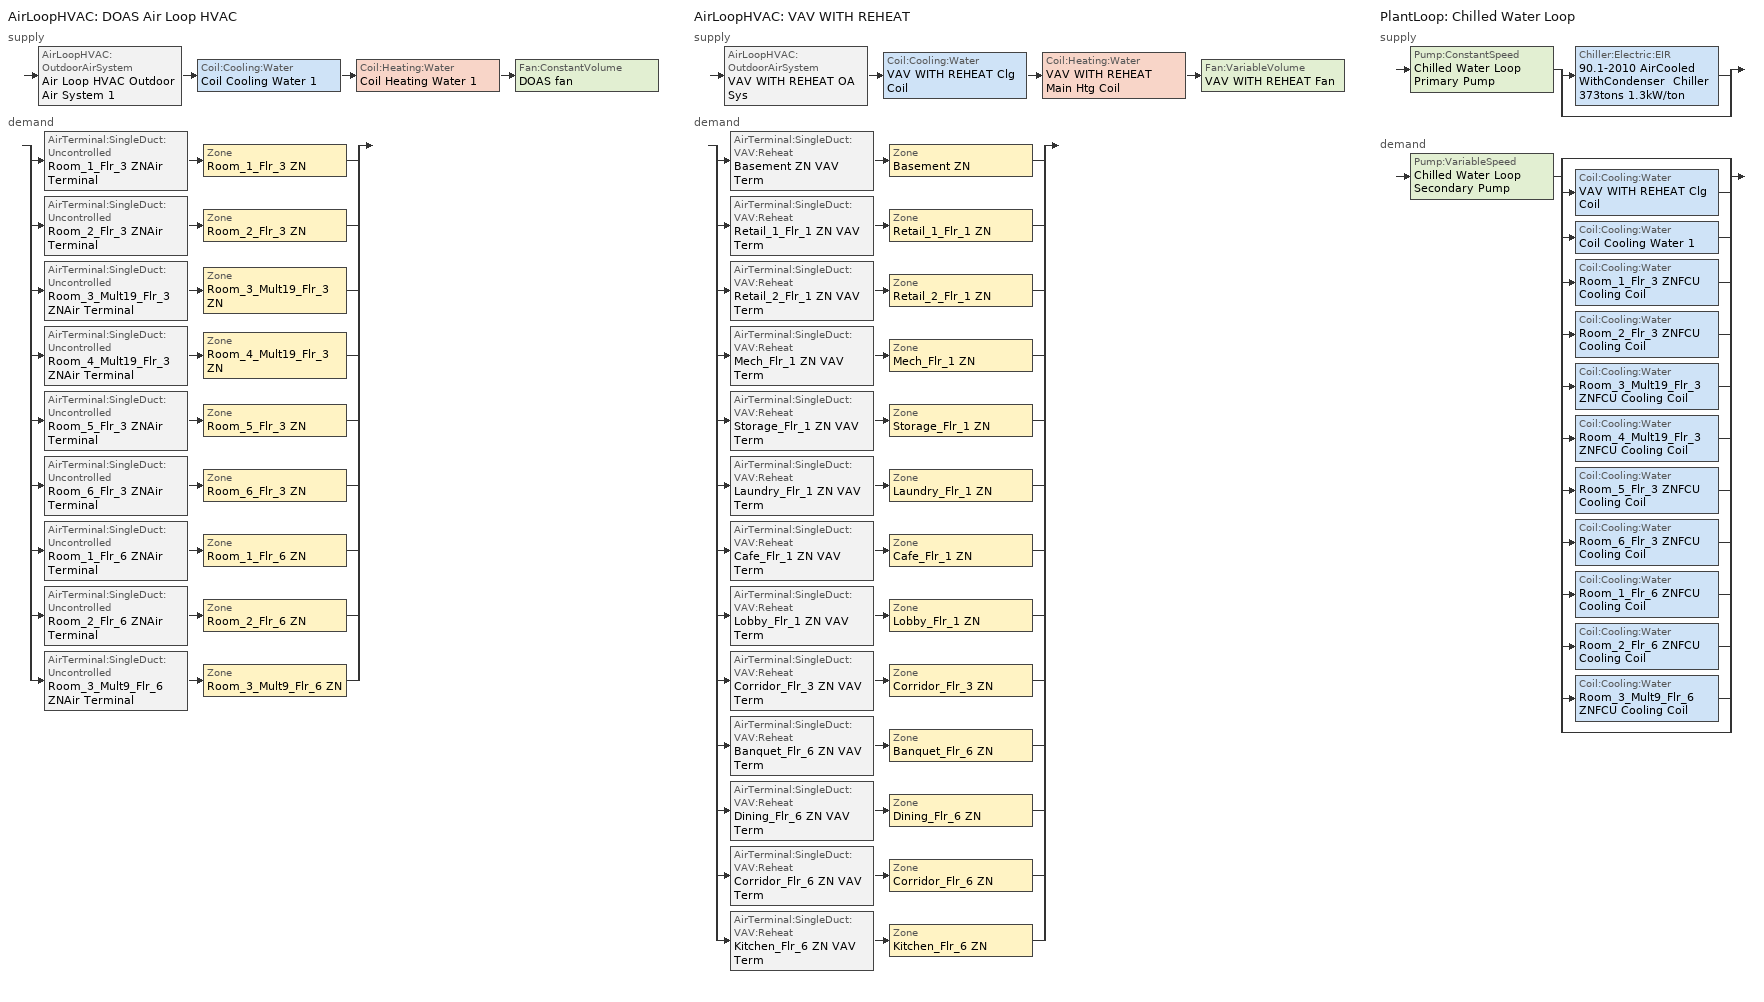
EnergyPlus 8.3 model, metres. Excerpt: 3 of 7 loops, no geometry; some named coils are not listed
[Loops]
AirLoopHVAC 'DOAS Air Loop HVAC'
 supply: AirLoopHVAC:OutdoorAirSystem 'Air Loop HVAC Outdoor Air System 1' > Coil:Cooling:Water 'Coil Cooling Water 1' > Coil:Heating:Water 'Coil Heating Water 1' > Fan:ConstantVolume 'DOAS fan'
 demand: split
  | AirTerminal:SingleDuct:Uncontrolled 'Room_1_Flr_3 ZNAir Terminal' > Zone 'Room_1_Flr_3 ZN'
  | AirTerminal:SingleDuct:Uncontrolled 'Room_2_Flr_3 ZNAir Terminal' > Zone 'Room_2_Flr_3 ZN'
  | AirTerminal:SingleDuct:Uncontrolled 'Room_3_Mult19_Flr_3 ZNAir Terminal' > Zone 'Room_3_Mult19_Flr_3 ZN'
  | AirTerminal:SingleDuct:Uncontrolled 'Room_4_Mult19_Flr_3 ZNAir Terminal' > Zone 'Room_4_Mult19_Flr_3 ZN'
  | AirTerminal:SingleDuct:Uncontrolled 'Room_5_Flr_3 ZNAir Terminal' > Zone 'Room_5_Flr_3 ZN'
  | AirTerminal:SingleDuct:Uncontrolled 'Room_6_Flr_3 ZNAir Terminal' > Zone 'Room_6_Flr_3 ZN'
  | AirTerminal:SingleDuct:Uncontrolled 'Room_1_Flr_6 ZNAir Terminal' > Zone 'Room_1_Flr_6 ZN'
  | AirTerminal:SingleDuct:Uncontrolled 'Room_2_Flr_6 ZNAir Terminal' > Zone 'Room_2_Flr_6 ZN'
  | AirTerminal:SingleDuct:Uncontrolled 'Room_3_Mult9_Flr_6 ZNAir Terminal' > Zone 'Room_3_Mult9_Flr_6 ZN'
AirLoopHVAC 'VAV WITH REHEAT'
 supply: AirLoopHVAC:OutdoorAirSystem 'VAV WITH REHEAT OA Sys' > Coil:Cooling:Water 'VAV WITH REHEAT Clg Coil' > Coil:Heating:Water 'VAV WITH REHEAT Main Htg Coil' > Fan:VariableVolume 'VAV WITH REHEAT Fan'
 demand: split
  | AirTerminal:SingleDuct:VAV:Reheat 'Basement ZN VAV Term' > Zone 'Basement ZN'
  | AirTerminal:SingleDuct:VAV:Reheat 'Retail_1_Flr_1 ZN VAV Term' > Zone 'Retail_1_Flr_1 ZN'
  | AirTerminal:SingleDuct:VAV:Reheat 'Retail_2_Flr_1 ZN VAV Term' > Zone 'Retail_2_Flr_1 ZN'
  | AirTerminal:SingleDuct:VAV:Reheat 'Mech_Flr_1 ZN VAV Term' > Zone 'Mech_Flr_1 ZN'
  | AirTerminal:SingleDuct:VAV:Reheat 'Storage_Flr_1 ZN VAV Term' > Zone 'Storage_Flr_1 ZN'
  | AirTerminal:SingleDuct:VAV:Reheat 'Laundry_Flr_1 ZN VAV Term' > Zone 'Laundry_Flr_1 ZN'
  | AirTerminal:SingleDuct:VAV:Reheat 'Cafe_Flr_1 ZN VAV Term' > Zone 'Cafe_Flr_1 ZN'
  | AirTerminal:SingleDuct:VAV:Reheat 'Lobby_Flr_1 ZN VAV Term' > Zone 'Lobby_Flr_1 ZN'
  | AirTerminal:SingleDuct:VAV:Reheat 'Corridor_Flr_3 ZN VAV Term' > Zone 'Corridor_Flr_3 ZN'
  | AirTerminal:SingleDuct:VAV:Reheat 'Banquet_Flr_6 ZN VAV Term' > Zone 'Banquet_Flr_6 ZN'
  | AirTerminal:SingleDuct:VAV:Reheat 'Dining_Flr_6 ZN VAV Term' > Zone 'Dining_Flr_6 ZN'
  | AirTerminal:SingleDuct:VAV:Reheat 'Corridor_Flr_6 ZN VAV Term' > Zone 'Corridor_Flr_6 ZN'
  | AirTerminal:SingleDuct:VAV:Reheat 'Kitchen_Flr_6 ZN VAV Term' > Zone 'Kitchen_Flr_6 ZN'
PlantLoop 'Chilled Water Loop'
 supply: Pump:ConstantSpeed 'Chilled Water Loop Primary Pump' > split
  | Chiller:Electric:EIR '90.1-2010 AirCooled WithCondenser  Chiller 373tons 1.3kW/ton'
  | bypass
 demand: Pump:VariableSpeed 'Chilled Water Loop Secondary Pump' > split
  | bypass
  | Coil:Cooling:Water 'VAV WITH REHEAT Clg Coil'
  | Coil:Cooling:Water 'Coil Cooling Water 1'
  | Coil:Cooling:Water 'Room_1_Flr_3 ZNFCU Cooling Coil'
  | Coil:Cooling:Water 'Room_2_Flr_3 ZNFCU Cooling Coil'
  | Coil:Cooling:Water 'Room_3_Mult19_Flr_3 ZNFCU Cooling Coil'
  | Coil:Cooling:Water 'Room_4_Mult19_Flr_3 ZNFCU Cooling Coil'
  | Coil:Cooling:Water 'Room_5_Flr_3 ZNFCU Cooling Coil'
  | Coil:Cooling:Water 'Room_6_Flr_3 ZNFCU Cooling Coil'
  | Coil:Cooling:Water 'Room_1_Flr_6 ZNFCU Cooling Coil'
  | Coil:Cooling:Water 'Room_2_Flr_6 ZNFCU Cooling Coil'
  | Coil:Cooling:Water 'Room_3_Mult9_Flr_6 ZNFCU Cooling Coil'
  | bypass
[ZoneControl:Thermostat] Control Object Type 1=ThermostatSetpoint:DualSetpoint
Name | Zone or ZoneList | Control Type Schedule | Control Name 1
Banquet_Flr_6 ZN Thermostat | Banquet_Flr_6 ZN | Banquet_Flr_6 ZN Thermostat Schedule | 90.1-2010 - LrgHotel - Banquet Thermostat
Basement ZN Thermostat | Basement ZN | Basement ZN Thermostat Schedule | 90.1-2010 - LrgHotel - Basement Thermostat
Cafe_Flr_1 ZN Thermostat | Cafe_Flr_1 ZN | Cafe_Flr_1 ZN Thermostat Schedule | 90.1-2010 - LrgHotel - Cafe Thermostat
Corridor_Flr_3 ZN Thermostat | Corridor_Flr_3 ZN | Corridor_Flr_3 ZN Thermostat Schedule | 90.1-2010 - LrgHotel - Corridor2 Thermostat
Corridor_Flr_6 ZN Thermostat | Corridor_Flr_6 ZN | Corridor_Flr_6 ZN Thermostat Schedule | 90.1-2010 - LrgHotel - Corridor Thermostat
Dining_Flr_6 ZN Thermostat | Dining_Flr_6 ZN | Dining_Flr_6 ZN Thermostat Schedule | 90.1-2010 - LrgHotel - Banquet Thermostat
Kitchen_Flr_6 ZN Thermostat | Kitchen_Flr_6 ZN | Kitchen_Flr_6 ZN Thermostat Schedule | 90.1-2010 - LrgHotel - Kitchen Thermostat
Laundry_Flr_1 ZN Thermostat | Laundry_Flr_1 ZN | Laundry_Flr_1 ZN Thermostat Schedule | 90.1-2010 - LrgHotel - Laundry Thermostat
Lobby_Flr_1 ZN Thermostat | Lobby_Flr_1 ZN | Lobby_Flr_1 ZN Thermostat Schedule | 90.1-2010 - LrgHotel - Lobby Thermostat
Mech_Flr_1 ZN Thermostat | Mech_Flr_1 ZN | Mech_Flr_1 ZN Thermostat Schedule | 90.1-2010 - LrgHotel - Mechanical Thermostat
Retail_1_Flr_1 ZN Thermostat | Retail_1_Flr_1 ZN | Retail_1_Flr_1 ZN Thermostat Schedule | 90.1-2010 - LrgHotel - Retail Thermostat
Retail_2_Flr_1 ZN Thermostat | Retail_2_Flr_1 ZN | Retail_2_Flr_1 ZN Thermostat Schedule | 90.1-2010 - LrgHotel - Retail2 Thermostat
Room_1_Flr_3 ZN Thermostat | Room_1_Flr_3 ZN | Room_1_Flr_3 ZN Thermostat Schedule | 90.1-2010 - LrgHotel - GuestRoom Thermostat
Room_1_Flr_6 ZN Thermostat | Room_1_Flr_6 ZN | Room_1_Flr_6 ZN Thermostat Schedule | 90.1-2010 - LrgHotel - GuestRoom3 Thermostat
Room_2_Flr_3 ZN Thermostat | Room_2_Flr_3 ZN | Room_2_Flr_3 ZN Thermostat Schedule | 90.1-2010 - LrgHotel - GuestRoom Thermostat
Room_2_Flr_6 ZN Thermostat | Room_2_Flr_6 ZN | Room_2_Flr_6 ZN Thermostat Schedule | 90.1-2010 - LrgHotel - GuestRoom3 Thermostat
Room_3_Mult19_Flr_3 ZN Thermostat | Room_3_Mult19_Flr_3 ZN | Room_3_Mult19_Flr_3 ZN Thermostat Schedule | 90.1-2010 - LrgHotel - GuestRoom2 Thermostat
Room_3_Mult9_Flr_6 ZN Thermostat | Room_3_Mult9_Flr_6 ZN | Room_3_Mult9_Flr_6 ZN Thermostat Schedule | 90.1-2010 - LrgHotel - GuestRoom4 Thermostat
Room_4_Mult19_Flr_3 ZN Thermostat | Room_4_Mult19_Flr_3 ZN | Room_4_Mult19_Flr_3 ZN Thermostat Schedule | 90.1-2010 - LrgHotel - GuestRoom2 Thermostat
Room_5_Flr_3 ZN Thermostat | Room_5_Flr_3 ZN | Room_5_Flr_3 ZN Thermostat Schedule | 90.1-2010 - LrgHotel - GuestRoom Thermostat
Room_6_Flr_3 ZN Thermostat | Room_6_Flr_3 ZN | Room_6_Flr_3 ZN Thermostat Schedule | 90.1-2010 - LrgHotel - GuestRoom Thermostat
Storage_Flr_1 ZN Thermostat | Storage_Flr_1 ZN | Storage_Flr_1 ZN Thermostat Schedule | 90.1-2010 - LrgHotel - Storage Thermostat
[ThermostatSetpoint:DualSetpoint]
Name | Heating Setpoint Temperature Schedule | Cooling Setpoint Temperature Schedule
90.1-2010 - LrgHotel - Banquet Thermostat; 90.1-2010 - LrgHotel - Basement Thermostat; 90.1-2010 - LrgHotel - Cafe Thermostat; 90.1-2010 - LrgHotel - Corridor2 Thermostat; 90.1-2010 - LrgHotel - Corridor Thermostat; 90.1-2010 - LrgHotel - Kitchen Thermostat; 90.1-2010 - LrgHotel - Laundry Thermostat; 90.1-2010 - LrgHotel - Lobby Thermostat; 90.1-2010 - LrgHotel - Mechanical Thermostat; 90.1-2010 - LrgHotel - Retail Thermostat; 90.1-2010 - LrgHotel - Retail2 Thermostat; 90.1-2010 - LrgHotel - Storage Thermostat | HotelLarge HTGSETP_SCH | HotelLarge CLGSETP_SCH
90.1-2010 - LrgHotel - GuestRoom Thermostat; 90.1-2010 - LrgHotel - GuestRoom3 Thermostat; 90.1-2010 - LrgHotel - GuestRoom2 Thermostat; 90.1-2010 - LrgHotel - GuestRoom4 Thermostat | HotelLarge Adva_OccGuestRoom_HtgSP_Sch | HotelLarge Adva_OccGuestRoom_ClgSP_Sch
[AirTerminal:SingleDuct:VAV:Reheat] Availability Schedule=Always On Discrete; Maximum Air Flow Rate {m3/s}=Autosize; Zone Minimum Air Flow Input Method=Constant; Fixed Minimum Air Flow Rate {m3/s}=0; Maximum Hot Water or Steam Flow Rate {m3/s}=Autosize; Minimum Hot Water or Steam Flow Rate {m3/s}=0; Convergence Tolerance=0.001; Damper Heating Action=Reverse; Maximum Flow per Zone Floor Area During Reheat {m3/s-m2}=Autocalculate; Maximum Flow Fraction During Reheat=0.5; Maximum Reheat Air Temperature {C}=40
Name | Constant Minimum Air Flow Fraction | Reheat Coil
Banquet_Flr_6 ZN VAV Term | 0.88 | Banquet_Flr_6 ZN Rht Coil
Basement ZN VAV Term | 0.690186 | Basement ZN Rht Coil
Cafe_Flr_1 ZN VAV Term | 0.9 | Cafe_Flr_1 ZN Rht Coil
Corridor_Flr_3 ZN VAV Term | 0.528719 | Corridor_Flr_3 ZN Rht Coil
Corridor_Flr_6 ZN VAV Term | 0.228358 | Corridor_Flr_6 ZN Rht Coil
Dining_Flr_6 ZN VAV Term | 0.86 | Dining_Flr_6 ZN Rht Coil
Kitchen_Flr_6 ZN VAV Term | 0.2 | Kitchen_Flr_6 ZN Rht Coil
Laundry_Flr_1 ZN VAV Term | 0.2 | Laundry_Flr_1 ZN Rht Coil
Lobby_Flr_1 ZN VAV Term | 0.64 | Lobby_Flr_1 ZN Rht Coil
Mech_Flr_1 ZN VAV Term | 0.571683 | Mech_Flr_1 ZN Rht Coil
Retail_1_Flr_1 ZN VAV Term | 0.298662 | Retail_1_Flr_1 ZN Rht Coil
Retail_2_Flr_1 ZN VAV Term | 0.518158 | Retail_2_Flr_1 ZN Rht Coil
Storage_Flr_1 ZN VAV Term | 0.722484 | Storage_Flr_1 ZN Rht Coil
[Coil:Heating:Water] Availability Schedule=Always On Discrete; U-Factor Times Area Value {W/K}=Autosize; Maximum Water Flow Rate {m3/s}=Autosize; Performance Input Method=UFactorTimesAreaAndDesignWaterFlowRate; Rated Capacity {W}=Autosize; Rated Ratio for Air and Water Convection=0.5
Name | Rated Inlet Water Temperature {C} | Rated Inlet Air Temperature {C} | Rated Outlet Water Temperature {C} | Rated Outlet Air Temperature {C}
Coil Heating Water 1 | 82.2 | 16.6 | 71.1 | 32.2
VAV WITH REHEAT Main Htg Coil | 82.2222 | 16.6667 | 71.1111 | 40
[Zone equipment]
Banquet_Flr_6 ZN: Banquet_Flr_6 ZN VAV Term
Basement ZN: Basement ZN VAV Term
Cafe_Flr_1 ZN: Cafe_Flr_1 ZN VAV Term
Corridor_Flr_3 ZN: Corridor_Flr_3 ZN VAV Term
Corridor_Flr_6 ZN: Corridor_Flr_6 ZN VAV Term
Dining_Flr_6 ZN: Dining_Flr_6 ZN VAV Term
Kitchen_Flr_6 ZN: Kitchen_Flr_6 ZN VAV Term
Laundry_Flr_1 ZN: Laundry_Flr_1 ZN VAV Term
Lobby_Flr_1 ZN: Lobby_Flr_1 ZN VAV Term
Mech_Flr_1 ZN: Mech_Flr_1 ZN VAV Term
Retail_1_Flr_1 ZN: Retail_1_Flr_1 ZN VAV Term
Retail_2_Flr_1 ZN: Retail_2_Flr_1 ZN VAV Term
Room_1_Flr_3 ZN: Room_1_Flr_3 ZNFCU, Room_1_Flr_3 ZNAir Terminal
Room_1_Flr_6 ZN: Room_1_Flr_6 ZNFCU, Room_1_Flr_6 ZNAir Terminal
Room_2_Flr_3 ZN: Room_2_Flr_3 ZNFCU, Room_2_Flr_3 ZNAir Terminal
Room_2_Flr_6 ZN: Room_2_Flr_6 ZNFCU, Room_2_Flr_6 ZNAir Terminal
Room_3_Mult19_Flr_3 ZN: Room_3_Mult19_Flr_3 ZNFCU, Room_3_Mult19_Flr_3 ZNAir Terminal
Room_3_Mult9_Flr_6 ZN: Room_3_Mult9_Flr_6 ZNFCU, Room_3_Mult9_Flr_6 ZNAir Terminal
Room_4_Mult19_Flr_3 ZN: Room_4_Mult19_Flr_3 ZNFCU, Room_4_Mult19_Flr_3 ZNAir Terminal
Room_5_Flr_3 ZN: Room_5_Flr_3 ZNFCU, Room_5_Flr_3 ZNAir Terminal
Room_6_Flr_3 ZN: Room_6_Flr_3 ZNFCU, Room_6_Flr_3 ZNAir Terminal
Storage_Flr_1 ZN: Storage_Flr_1 ZN VAV Term
[Sizing:Zone] Zone Cooling Design Supply Air Temperature Input Method=SupplyAirTemperature; Zone Cooling Design Supply Air Temperature {C}=12.8; Zone Heating Design Supply Air Temperature Input Method=SupplyAirTemperature; Zone Heating Design Supply Air Temperature {C}=40; Zone Cooling Design Supply Air Humidity Ratio {kgWater/kgDryAir}=0.0085; Zone Heating Design Supply Air Humidity Ratio {kgWater/kgDryAir}=0.008; Cooling Design Air Flow Method=DesignDayWithLimit; Cooling Design Air Flow Rate {m3/s}=0; Cooling Minimum Air Flow per Zone Floor Area {m3/s-m2}=0.000762; Cooling Minimum Air Flow {m3/s}=0; Cooling Minimum Air Flow Fraction=0; Heating Design Air Flow Method=DesignDay; Heating Design Air Flow Rate {m3/s}=0; Heating Maximum Air Flow per Zone Floor Area {m3/s-m2}=0.002032; Heating Maximum Air Flow {m3/s}=0.141576; Heating Maximum Air Flow Fraction=0.3
Name | Design Specification Outdoor Air Object | Design Specification Zone Air Distribution Object
Banquet_Flr_6 ZN | 90.1-2010 - LrgHotel - Banquet Ventilation | Banquet_Flr_6 ZN Design Spec Zone Air Dist
Basement ZN | 90.1-2010 - LrgHotel - Basement Ventilation | Basement ZN Design Spec Zone Air Dist
Cafe_Flr_1 ZN | 90.1-2010 - LrgHotel - Cafe Ventilation | Cafe_Flr_1 ZN Design Spec Zone Air Dist
Corridor_Flr_3 ZN | 90.1-2010 - LrgHotel - Corridor2 Ventilation | Corridor_Flr_3 ZN Design Spec Zone Air Dist
Corridor_Flr_6 ZN | 90.1-2010 - LrgHotel - Corridor Ventilation | Corridor_Flr_6 ZN Design Spec Zone Air Dist
Dining_Flr_6 ZN | 90.1-2010 - LrgHotel - Banquet Ventilation | Dining_Flr_6 ZN Design Spec Zone Air Dist
Kitchen_Flr_6 ZN | 90.1-2010 - LrgHotel - Kitchen Ventilation | Kitchen_Flr_6 ZN Design Spec Zone Air Dist
Laundry_Flr_1 ZN | 90.1-2010 - LrgHotel - Laundry Ventilation | Laundry_Flr_1 ZN Design Spec Zone Air Dist
Lobby_Flr_1 ZN | 90.1-2010 - LrgHotel - Lobby Ventilation | Lobby_Flr_1 ZN Design Spec Zone Air Dist
Mech_Flr_1 ZN | 90.1-2010 - LrgHotel - Mechanical Ventilation | Mech_Flr_1 ZN Design Spec Zone Air Dist
Retail_1_Flr_1 ZN | 90.1-2010 - LrgHotel - Retail Ventilation | Retail_1_Flr_1 ZN Design Spec Zone Air Dist
Retail_2_Flr_1 ZN | 90.1-2010 - LrgHotel - Retail2 Ventilation | Retail_2_Flr_1 ZN Design Spec Zone Air Dist
Room_1_Flr_3 ZN | 90.1-2010 - LrgHotel - GuestRoom Ventilation | Room_1_Flr_3 ZN Design Spec Zone Air Dist
Room_1_Flr_6 ZN | 90.1-2010 - LrgHotel - GuestRoom3 Ventilation | Room_1_Flr_6 ZN Design Spec Zone Air Dist
Room_2_Flr_3 ZN | 90.1-2010 - LrgHotel - GuestRoom Ventilation | Room_2_Flr_3 ZN Design Spec Zone Air Dist
Room_2_Flr_6 ZN | 90.1-2010 - LrgHotel - GuestRoom3 Ventilation | Room_2_Flr_6 ZN Design Spec Zone Air Dist
Room_3_Mult19_Flr_3 ZN | 90.1-2010 - LrgHotel - GuestRoom2 Ventilation | Room_3_Mult19_Flr_3 ZN Design Spec Zone Air Dist
Room_3_Mult9_Flr_6 ZN | 90.1-2010 - LrgHotel - GuestRoom4 Ventilation | Room_3_Mult9_Flr_6 ZN Design Spec Zone Air Dist
Room_4_Mult19_Flr_3 ZN | 90.1-2010 - LrgHotel - GuestRoom2 Ventilation | Room_4_Mult19_Flr_3 ZN Design Spec Zone Air Dist
Room_5_Flr_3 ZN | 90.1-2010 - LrgHotel - GuestRoom Ventilation | Room_5_Flr_3 ZN Design Spec Zone Air Dist
Room_6_Flr_3 ZN | 90.1-2010 - LrgHotel - GuestRoom Ventilation | Room_6_Flr_3 ZN Design Spec Zone Air Dist
Storage_Flr_1 ZN | 90.1-2010 - LrgHotel - Storage Ventilation | Storage_Flr_1 ZN Design Spec Zone Air Dist
[DesignSpecification:ZoneAirDistribution] Zone Air Distribution Effectiveness in Cooling Mode=1; Zone Air Distribution Effectiveness in Heating Mode=1
Banquet_Flr_6 ZN Design Spec Zone Air Dist; Basement ZN Design Spec Zone Air Dist; Cafe_Flr_1 ZN Design Spec Zone Air Dist; Corridor_Flr_3 ZN Design Spec Zone Air Dist; Corridor_Flr_6 ZN Design Spec Zone Air Dist; Dining_Flr_6 ZN Design Spec Zone Air Dist; Kitchen_Flr_6 ZN Design Spec Zone Air Dist; Laundry_Flr_1 ZN Design Spec Zone Air Dist; Lobby_Flr_1 ZN Design Spec Zone Air Dist; Mech_Flr_1 ZN Design Spec Zone Air Dist; Retail_1_Flr_1 ZN Design Spec Zone Air Dist; Retail_2_Flr_1 ZN Design Spec Zone Air Dist; Room_1_Flr_3 ZN Design Spec Zone Air Dist; Room_1_Flr_6 ZN Design Spec Zone Air Dist; Room_2_Flr_3 ZN Design Spec Zone Air Dist; Room_2_Flr_6 ZN Design Spec Zone Air Dist; Room_3_Mult19_Flr_3 ZN Design Spec Zone Air Dist; Room_3_Mult9_Flr_6 ZN Design Spec Zone Air Dist; Room_4_Mult19_Flr_3 ZN Design Spec Zone Air Dist; Room_5_Flr_3 ZN Design Spec Zone Air Dist; Room_6_Flr_3 ZN Design Spec Zone Air Dist; Storage_Flr_1 ZN Design Spec Zone Air Dist
[Controller:MechanicalVentilation] Demand Controlled Ventilation=No
Name | Availability Schedule | System Outdoor Air Method | Zone Name 1 | Design Specification Outdoor Air Object Name 1 | Design Specification Zone Air Distribution Object Name 1 | Zone Name 2 | Design Specification Outdoor Air Object Name 2 | Design Specification Zone Air Distribution Object Name 2 | Zone Name 3 | Design Specification Outdoor Air Object Name 3 | Design Specification Zone Air Distribution Object Name 3 | Zone Name 4 | Design Specification Outdoor Air Object Name 4 | Design Specification Zone Air Distribution Object Name 4 | Zone Name 5 | Design Specification Outdoor Air Object Name 5 | Design Specification Zone Air Distribution Object Name 5 | Zone Name 6 | Design Specification Outdoor Air Object Name 6 | Design Specification Zone Air Distribution Object Name 6 | Zone Name 7 | Design Specification Outdoor Air Object Name 7 | Design Specification Zone Air Distribution Object Name 7 | Zone Name 8 | Design Specification Outdoor Air Object Name 8 | Design Specification Zone Air Distribution Object Name 8 | Zone Name 9 | Design Specification Outdoor Air Object Name 9 | Design Specification Zone Air Distribution Object Name 9 | Zone Name 10 | Design Specification Outdoor Air Object Name 10 | Design Specification Zone Air Distribution Object Name 10 | Zone Name 11 | Design Specification Outdoor Air Object Name 11 | Design Specification Zone Air Distribution Object Name 11 | Zone Name 12 | Design Specification Outdoor Air Object Name 12 | Design Specification Zone Air Distribution Object Name 12 | Zone Name 13 | Design Specification Outdoor Air Object Name 13 | Design Specification Zone Air Distribution Object Name 13
VAV WITH REHEAT Vent Controller | HotelLarge MinOA_MotorizedDamper_Sched | VentilationRateProcedure | Banquet_Flr_6 ZN | 90.1-2010 - LrgHotel - Banquet Ventilation | Banquet_Flr_6 ZN Design Spec Zone Air Dist | Basement ZN | 90.1-2010 - LrgHotel - Basement Ventilation | Basement ZN Design Spec Zone Air Dist | Cafe_Flr_1 ZN | 90.1-2010 - LrgHotel - Cafe Ventilation | Cafe_Flr_1 ZN Design Spec Zone Air Dist | Corridor_Flr_3 ZN | 90.1-2010 - LrgHotel - Corridor2 Ventilation | Corridor_Flr_3 ZN Design Spec Zone Air Dist | Corridor_Flr_6 ZN | 90.1-2010 - LrgHotel - Corridor Ventilation | Corridor_Flr_6 ZN Design Spec Zone Air Dist | Dining_Flr_6 ZN | 90.1-2010 - LrgHotel - Banquet Ventilation | Dining_Flr_6 ZN Design Spec Zone Air Dist | Kitchen_Flr_6 ZN | 90.1-2010 - LrgHotel - Kitchen Ventilation | Kitchen_Flr_6 ZN Design Spec Zone Air Dist | Laundry_Flr_1 ZN | 90.1-2010 - LrgHotel - Laundry Ventilation | Laundry_Flr_1 ZN Design Spec Zone Air Dist | Lobby_Flr_1 ZN | 90.1-2010 - LrgHotel - Lobby Ventilation | Lobby_Flr_1 ZN Design Spec Zone Air Dist | Mech_Flr_1 ZN | 90.1-2010 - LrgHotel - Mechanical Ventilation | Mech_Flr_1 ZN Design Spec Zone Air Dist | Retail_1_Flr_1 ZN | 90.1-2010 - LrgHotel - Retail Ventilation | Retail_1_Flr_1 ZN Design Spec Zone Air Dist | Retail_2_Flr_1 ZN | 90.1-2010 - LrgHotel - Retail2 Ventilation | Retail_2_Flr_1 ZN Design Spec Zone Air Dist | Storage_Flr_1 ZN | 90.1-2010 - LrgHotel - Storage Ventilation | Storage_Flr_1 ZN Design Spec Zone Air Dist
Controller Mechanical Ventilation 1 | HotelLarge MinOA_Sched | ZoneSum | Room_1_Flr_3 ZN | 90.1-2010 - LrgHotel - GuestRoom Ventilation | Room_1_Flr_3 ZN Design Spec Zone Air Dist | Room_1_Flr_6 ZN | 90.1-2010 - LrgHotel - GuestRoom3 Ventilation | Room_1_Flr_6 ZN Design Spec Zone Air Dist | Room_2_Flr_3 ZN | 90.1-2010 - LrgHotel - GuestRoom Ventilation | Room_2_Flr_3 ZN Design Spec Zone Air Dist | Room_2_Flr_6 ZN | 90.1-2010 - LrgHotel - GuestRoom3 Ventilation | Room_2_Flr_6 ZN Design Spec Zone Air Dist | Room_3_Mult19_Flr_3 ZN | 90.1-2010 - LrgHotel - GuestRoom2 Ventilation | Room_3_Mult19_Flr_3 ZN Design Spec Zone Air Dist | Room_3_Mult9_Flr_6 ZN | 90.1-2010 - LrgHotel - GuestRoom4 Ventilation | Room_3_Mult9_Flr_6 ZN Design Spec Zone Air Dist | Room_4_Mult19_Flr_3 ZN | 90.1-2010 - LrgHotel - GuestRoom2 Ventilation | Room_4_Mult19_Flr_3 ZN Design Spec Zone Air Dist | Room_5_Flr_3 ZN | 90.1-2010 - LrgHotel - GuestRoom Ventilation | Room_5_Flr_3 ZN Design Spec Zone Air Dist | Room_6_Flr_3 ZN | 90.1-2010 - LrgHotel - GuestRoom Ventilation | Room_6_Flr_3 ZN Design Spec Zone Air Dist
[DesignSpecification:OutdoorAir] Outdoor Air Method=Sum; Outdoor Air Flow per Zone {m3/s}=0; Outdoor Air Flow Air Changes per Hour {1/hr}=0
Name | Outdoor Air Flow per Person {m3/s-person} | Outdoor Air Flow per Zone Floor Area {m3/s-m2}
90.1-2010 - LrgHotel - Banquet Ventilation; 90.1-2010 - LrgHotel - Basement Ventilation; 90.1-2010 - LrgHotel - GuestRoom Ventilation; 90.1-2010 - LrgHotel - GuestRoom3 Ventilation; 90.1-2010 - LrgHotel - GuestRoom2 Ventilation; 90.1-2010 - LrgHotel - GuestRoom4 Ventilation | 0.00235974 | 0.0003048
90.1-2010 - LrgHotel - Cafe Ventilation; 90.1-2010 - LrgHotel - Kitchen Ventilation | 0.00353961 | 0.0009144
90.1-2010 - LrgHotel - Corridor2 Ventilation; 90.1-2010 - LrgHotel - Corridor Ventilation | 0 | 0.0003048
90.1-2010 - LrgHotel - Laundry Ventilation; 90.1-2010 - LrgHotel - Lobby Ventilation | 0.00353961 | 0.0003048
90.1-2010 - LrgHotel - Mechanical Ventilation; 90.1-2010 - LrgHotel - Storage Ventilation | 0 | 0.0006096
90.1-2010 - LrgHotel - Retail Ventilation; 90.1-2010 - LrgHotel - Retail2 Ventilation | 0.00353961 | 0.0006096
[Fan:OnOff] Availability Schedule=Always On Discrete; Fan Total Efficiency=0.16; Pressure Rise {Pa}=270.9; Maximum Flow Rate {m3/s}=Autosize; Motor Efficiency=0.29; Motor In Airstream Fraction=1
Name | Fan Power Ratio Function of Speed Ratio Curve | Fan Efficiency Ratio Function of Speed Ratio Curve
Room_1_Flr_3 ZN Fan Coil fan | Fan On Off Power Curve | Fan On Off Efficiency Curve
Room_1_Flr_6 ZN Fan Coil fan | Fan On Off Power Curve 6 | Fan On Off Efficiency Curve 6
Room_2_Flr_3 ZN Fan Coil fan | Fan On Off Power Curve 1 | Fan On Off Efficiency Curve 1
Room_2_Flr_6 ZN Fan Coil fan | Fan On Off Power Curve 7 | Fan On Off Efficiency Curve 7
Room_3_Mult19_Flr_3 ZN Fan Coil fan | Fan On Off Power Curve 2 | Fan On Off Efficiency Curve 2
Room_3_Mult9_Flr_6 ZN Fan Coil fan | Fan On Off Power Curve 8 | Fan On Off Efficiency Curve 8
Room_4_Mult19_Flr_3 ZN Fan Coil fan | Fan On Off Power Curve 3 | Fan On Off Efficiency Curve 3
Room_5_Flr_3 ZN Fan Coil fan | Fan On Off Power Curve 4 | Fan On Off Efficiency Curve 4
Room_6_Flr_3 ZN Fan Coil fan | Fan On Off Power Curve 5 | Fan On Off Efficiency Curve 5
[Coil:Cooling:Water] Availability Schedule=Always On Discrete; Design Water Flow Rate {m3/s}=Autosize; Design Air Flow Rate {m3/s}=Autosize; Design Inlet Water Temperature {C}=Autosize; Design Inlet Air Temperature {C}=Autosize; Design Outlet Air Temperature {C}=Autosize; Design Inlet Air Humidity Ratio {kgWater/kgDryAir}=Autosize; Design Outlet Air Humidity Ratio {kgWater/kgDryAir}=Autosize; Type of Analysis=SimpleAnalysis
Name | Heat Exchanger Configuration
Room_1_Flr_3 ZNFCU Cooling Coil; Room_1_Flr_6 ZNFCU Cooling Coil; Room_2_Flr_3 ZNFCU Cooling Coil; Room_2_Flr_6 ZNFCU Cooling Coil; Room_3_Mult19_Flr_3 ZNFCU Cooling Coil; Room_3_Mult9_Flr_6 ZNFCU Cooling Coil; Room_4_Mult19_Flr_3 ZNFCU Cooling Coil; Room_5_Flr_3 ZNFCU Cooling Coil; Room_6_Flr_3 ZNFCU Cooling Coil; Coil Cooling Water 1 | CounterFlow
VAV WITH REHEAT Clg Coil | CrossFlow
[ZoneHVAC:FourPipeFanCoil] Availability Schedule=Always On Discrete; Capacity Control Method=CyclingFan; Maximum Supply Air Flow Rate {m3/s}=Autosize; Maximum Outdoor Air Flow Rate {m3/s}=0; Maximum Cold Water Flow Rate {m3/s}=Autosize; Maximum Hot Water Flow Rate {m3/s}=Autosize
Name | Supply Air Fan | Cooling Coil | Heating Coil
Room_1_Flr_3 ZNFCU | Room_1_Flr_3 ZN Fan Coil fan | Room_1_Flr_3 ZNFCU Cooling Coil | Room_1_Flr_3 ZNFCU Heating Coil
Room_1_Flr_6 ZNFCU | Room_1_Flr_6 ZN Fan Coil fan | Room_1_Flr_6 ZNFCU Cooling Coil | Room_1_Flr_6 ZNFCU Heating Coil
Room_2_Flr_3 ZNFCU | Room_2_Flr_3 ZN Fan Coil fan | Room_2_Flr_3 ZNFCU Cooling Coil | Room_2_Flr_3 ZNFCU Heating Coil
Room_2_Flr_6 ZNFCU | Room_2_Flr_6 ZN Fan Coil fan | Room_2_Flr_6 ZNFCU Cooling Coil | Room_2_Flr_6 ZNFCU Heating Coil
Room_3_Mult19_Flr_3 ZNFCU | Room_3_Mult19_Flr_3 ZN Fan Coil fan | Room_3_Mult19_Flr_3 ZNFCU Cooling Coil | Room_3_Mult19_Flr_3 ZNFCU Heating Coil
Room_3_Mult9_Flr_6 ZNFCU | Room_3_Mult9_Flr_6 ZN Fan Coil fan | Room_3_Mult9_Flr_6 ZNFCU Cooling Coil | Room_3_Mult9_Flr_6 ZNFCU Heating Coil
Room_4_Mult19_Flr_3 ZNFCU | Room_4_Mult19_Flr_3 ZN Fan Coil fan | Room_4_Mult19_Flr_3 ZNFCU Cooling Coil | Room_4_Mult19_Flr_3 ZNFCU Heating Coil
Room_5_Flr_3 ZNFCU | Room_5_Flr_3 ZN Fan Coil fan | Room_5_Flr_3 ZNFCU Cooling Coil | Room_5_Flr_3 ZNFCU Heating Coil
Room_6_Flr_3 ZNFCU | Room_6_Flr_3 ZN Fan Coil fan | Room_6_Flr_3 ZNFCU Cooling Coil | Room_6_Flr_3 ZNFCU Heating Coil
[AirTerminal:SingleDuct:Uncontrolled] Availability Schedule=Always On Discrete; Maximum Air Flow Rate {m3/s}=AutoSize
Room_1_Flr_3 ZNAir Terminal; Room_1_Flr_6 ZNAir Terminal; Room_2_Flr_3 ZNAir Terminal; Room_2_Flr_6 ZNAir Terminal; Room_3_Mult19_Flr_3 ZNAir Terminal; Room_3_Mult9_Flr_6 ZNAir Terminal; Room_4_Mult19_Flr_3 ZNAir Terminal; Room_5_Flr_3 ZNAir Terminal; Room_6_Flr_3 ZNAir Terminal
[AirLoopHVAC] Design Supply Air Flow Rate {m3/s}=AutoSize
DOAS Air Loop HVAC; VAV WITH REHEAT
[Sizing:System] Type of Load to Size On=Sensible; Central Heating Maximum System Air Flow Ratio=0.3; Preheat Design Temperature {C}=7; Preheat Design Humidity Ratio {kgWater/kgDryAir}=0.008; Precool Design Temperature {C}=12.8; Precool Design Humidity Ratio {kgWater/kgDryAir}=0.008; Central Cooling Design Supply Air Temperature {C}=12.8; Type of Zone Sum to Use=Coincident; Central Cooling Design Supply Air Humidity Ratio {kgWater/kgDryAir}=0.0085; Central Heating Design Supply Air Humidity Ratio {kgWater/kgDryAir}=0.008; Cooling Supply Air Flow Rate Method=DesignDay; Cooling Supply Air Flow Rate {m3/s}=0; Cooling Supply Air Flow Rate Per Floor Area {m3/s-m2}=0.00996765; Cooling Fraction of Autosized Cooling Supply Air Flow Rate=1; Cooling Supply Air Flow Rate Per Unit Cooling Capacity {m3/s-W}=3.94755e-05; Heating Supply Air Flow Rate Method=DesignDay; Heating Supply Air Flow Rate {m3/s}=0; Heating Supply Air Flow Rate Per Floor Area {m3/s-m2}=0.00996765; Heating Fraction of Autosized Heating Supply Air Flow Rate=1; Heating Fraction of Autosized Cooling Supply Air Flow Rate=1; Heating Supply Air Flow Rate Per Unit Heating Capacity {m3/s-W}=3.15882e-05; System Outdoor Air Method=ZoneSum; Zone Maximum Outdoor Air Fraction=1; Cooling Design Capacity Method=CoolingDesignCapacity; Cooling Design Capacity {W}=Autosize; Cooling Design Capacity Per Floor Area {W/m2}=234.7; Fraction of Autosized Cooling Design Capacity=1; Heating Design Capacity Method=HeatingDesignCapacity; Heating Design Capacity {W}=Autosize; Heating Design Capacity Per Floor Area {W/m2}=157; Fraction of Autosized Heating Design Capacity=1; Central Cooling Capacity Control Method=OnOff
Name | Design Outdoor Air Flow Rate {m3/s} | Central Heating Design Supply Air Temperature {C} | 100% Outdoor Air in Cooling | 100% Outdoor Air in Heating
DOAS Air Loop HVAC | Autosize | 16.7 | Yes | Yes
VAV WITH REHEAT | 9.34373 | 16.6667 | No | No
[Controller:WaterCoil] Control Variable=Temperature; Actuator Variable=Flow; Maximum Actuated Flow {m3/s}=Autosize; Minimum Actuated Flow {m3/s}=0
Name | Action | Controller Convergence Tolerance {deltaC}
Controller Water Coil 15; VAV WITH REHEAT Clg Coil Controller | Reverse | Autosize
Controller Water Coil 14; VAV WITH REHEAT Main Htg Coil Controller | Normal | 0.0001
[Controller:OutdoorAir] Minimum Outdoor Air Flow Rate {m3/s}=Autosize; Maximum Outdoor Air Flow Rate {m3/s}=Autosize; Economizer Control Type=DifferentialDryBulb; Economizer Control Action Type=ModulateFlow; Lockout Type=NoLockout; Minimum Limit Type=FixedMinimum; High Humidity Control=No; Control High Indoor Humidity Based on Outdoor Humidity Ratio=Yes
Name | Minimum Outdoor Air Schedule | Minimum Fraction of Outdoor Air Schedule | Mechanical Ventilation Controller | Heat Recovery Bypass Control Type | Economizer Maximum Limit Dry-Bulb Temperature {C} | Economizer Maximum Limit Enthalpy {J/kg}
DOAS OA Controller | HotelLarge MinOA_Sched | HotelLarge FLR_3_DOAS_OAminOAFracSchedule | Controller Mechanical Ventilation 1 | BypassWhenWithinEconomizerLimits
VAV WITH REHEAT OA Controller | HotelLarge MinOA_MotorizedDamper_Sched |  | VAV WITH REHEAT Vent Controller | BypassWhenOAFlowGreaterThanMinimum | 28 | 64000
[SetpointManager:MixedAir] Control Variable=Temperature
Node 143 OS Default SPM; Node 140 OS Default SPM; Node 137 OS Default SPM; Node 65 OS Default SPM; Node 60 OS Default SPM; Node 57 OS Default SPM
[Fan:ConstantVolume]
DOAS fan: Availability Schedule=HotelLarge HVACOperationSchd; Fan Total Efficiency=0.56225; Pressure Rise {Pa}=622.722; Maximum Flow Rate {m3/s}=2.0512; Motor Efficiency=0.865; Motor In Airstream Fraction=1
[SetpointManager:OutdoorAirReset] Control Variable=Temperature; Setpoint at Outdoor High Temperature {C}=12.8
Name | Setpoint at Outdoor Low Temperature {C} | Outdoor Low Temperature {C} | Outdoor High Temperature {C}
Setpoint Manager Outdoor Air Reset 1 | 15.5 | 15.5 | 21
VAV WITH REHEAT SAT Reset | 15.5778 | 10 | 21.1111
[Fan:VariableVolume]
VAV WITH REHEAT Fan: Availability Schedule=HotelLarge HVACOperationSchd; Fan Total Efficiency=0.6201; Pressure Rise {Pa}=1389.92; Maximum Flow Rate {m3/s}=AutoSize; Fan Power Minimum Flow Rate Input Method=fraction; Fan Power Minimum Flow Fraction=0.25; Fan Power Minimum Air Flow Rate {m3/s}=0; Motor Efficiency=0.954; Motor In Airstream Fraction=1; Fan Power Coefficient 1=0.0407599; Fan Power Coefficient 2=0.088045; Fan Power Coefficient 3=-0.0729261; Fan Power Coefficient 4=0.94374; Fan Power Coefficient 5=0
[PlantLoop]
Chilled Water Loop: Fluid Type=Water; Plant Equipment Operation Scheme=Chilled Water Loop Operation Schemes; Maximum Loop Temperature {C}=98; Minimum Loop Temperature {C}=1; Maximum Loop Flow Rate {m3/s}=Autosize; Minimum Loop Flow Rate {m3/s}=0; Plant Loop Volume {m3}=Autocalculate; Load Distribution Scheme=Optimal; Common Pipe Simulation=CommonPipe
[Sizing:Plant]
Chilled Water Loop: Loop Type=Cooling; Design Loop Exit Temperature {C}=7.22222; Loop Design Temperature Difference {deltaC}=6.66667; Sizing Option=NonCoincident; Zone Timesteps in Averaging Window=1; Coincident Sizing Factor Mode=None
[Pump:ConstantSpeed]
Chilled Water Loop Primary Pump: Rated Flow Rate {m3/s}=Autosize; Rated Pump Head {Pa}=44836; Rated Power Consumption {W}=Autosize; Motor Efficiency=0.9; Fraction of Motor Inefficiencies to Fluid Stream=0; Pump Control Type=Intermittent
[Chiller:Electric:EIR]
90.1-2010 AirCooled WithCondenser  Chiller 373tons 1.3kW/ton: Reference Capacity {W}=Autosize; Reference COP {W/W}=2.80239; Reference Leaving Chilled Water Temperature {C}=7.22222; Reference Entering Condenser Fluid Temperature {C}=35; Reference Chilled Water Flow Rate {m3/s}=Autosize; Reference Condenser Fluid Flow Rate {m3/s}=Autosize; Cooling Capacity Function of Temperature Curve=AirCooled_Chiller_2010_PathA_CAPFT 1; Electric Input to Cooling Output Ratio Function of Temperature Curve=AirCooled_Chiller_2010_PathA_EIRFT 1; Electric Input to Cooling Output Ratio Function of Part Load Ratio Curve=AirCooled_Chiller_AllCapacities_2004_2010_EIRFPLR 1; Minimum Part Load Ratio=0.15; Maximum Part Load Ratio=1; Optimum Part Load Ratio=1; Minimum Unloading Ratio=0.25; Condenser Type=AirCooled; Condenser Fan Power Ratio {W/W}=0; Fraction of Compressor Electric Consumption Rejected by Condenser=1; Leaving Chilled Water Lower Temperature Limit {C}=2.22222; Chiller Flow Mode=ConstantFlow; Sizing Factor=1
[SetpointManager:Scheduled]
Chilled water loop setpoint manager: Control Variable=Temperature; Schedule=Chilled Water Loop Temp - 45F
[Pump:VariableSpeed]
Chilled Water Loop Secondary Pump: Rated Flow Rate {m3/s}=Autosize; Rated Pump Head {Pa}=134508; Rated Power Consumption {W}=Autosize; Motor Efficiency=0.9; Fraction of Motor Inefficiencies to Fluid Stream=0; Coefficient 1 of the Part Load Performance Curve=0; Coefficient 2 of the Part Load Performance Curve=0.0205; Coefficient 3 of the Part Load Performance Curve=0.4101; Coefficient 4 of the Part Load Performance Curve=0.5753; Minimum Flow Rate {m3/s}=0; Pump Control Type=Intermittent
[PlantEquipmentOperationSchemes]
Chilled Water Loop Operation Schemes: Control Scheme Object Type 1=PlantEquipmentOperation:CoolingLoad; Control Scheme Name 1=Chilled Water Loop Cooling Operation Scheme; Control Scheme Schedule Name 1=Always On Discrete
[PlantEquipmentOperation:CoolingLoad]
Chilled Water Loop Cooling Operation Scheme: Load Range Lower Limit 1 {W}=0; Load Range Upper Limit 1 {W}=1000000000; Range Equipment List Name 1=Chilled Water Loop Cooling Equipment List
[PlantEquipmentList]
Chilled Water Loop Cooling Equipment List: Chiller:Electric:EIR, 90.1-2010 AirCooled WithCondenser  Chiller 373tons 1.3kW/ton
[FaultModel:TemperatureSensorOffset:OutdoorAir] Availability Schedule=Always On Discrete; Temperature Sensor Offset {deltaC}=1.11
Name | Controller Object
DOAS OA Controller_Outdoor Air Temp Sensor Bias | DOAS OA Controller
VAV WITH REHEAT OA Controller_Outdoor Air Temp Sensor Bias | VAV WITH REHEAT OA Controller
[FaultModel:TemperatureSensorOffset:ReturnAir] Availability Schedule=Always On Discrete; Temperature Sensor Offset {deltaC}=-1.11
Name | Controller Object
DOAS OA Controller_Return Air Temp Sensor Bias | DOAS OA Controller
VAV WITH REHEAT OA Controller_Return Air Temp Sensor Bias | VAV WITH REHEAT OA Controller
[Schedule:Compact]
Banquet_Flr_6 ZN Thermostat Schedule; Basement ZN Thermostat Schedule; Cafe_Flr_1 ZN Thermostat Schedule; Corridor_Flr_3 ZN Thermostat Schedule; Corridor_Flr_6 ZN Thermostat Schedule; Dining_Flr_6 ZN Thermostat Schedule; Kitchen_Flr_6 ZN Thermostat Schedule; Laundry_Flr_1 ZN Thermostat Schedule; Lobby_Flr_1 ZN Thermostat Schedule; Mech_Flr_1 ZN Thermostat Schedule; Retail_1_Flr_1 ZN Thermostat Schedule; Retail_2_Flr_1 ZN Thermostat Schedule; Room_1_Flr_3 ZN Thermostat Schedule; Room_1_Flr_6 ZN Thermostat Schedule; Room_2_Flr_3 ZN Thermostat Schedule; Room_2_Flr_6 ZN Thermostat Schedule; Room_3_Mult19_Flr_3 ZN Thermostat Schedule; Room_3_Mult9_Flr_6 ZN Thermostat Schedule; Room_4_Mult19_Flr_3 ZN Thermostat Schedule; Room_5_Flr_3 ZN Thermostat Schedule; Room_6_Flr_3 ZN Thermostat Schedule; Storage_Flr_1 ZN Thermostat Schedule: Through: 12/31, For: AllDays, Until: 24:00, 4
[Schedule:Day:Interval]
HotelLarge HTGSETP_SCH Default; HotelLarge HTGSETP_SCH Summer Design Day; HotelLarge HTGSETP_SCH Winter Design Day: No, 24:00, 21
HotelLarge CLGSETP_SCH Default; HotelLarge CLGSETP_SCH Summer Design Day; HotelLarge CLGSETP_SCH Winter Design Day: No, 24:00, 24
HotelLarge MinOA_MotorizedDamper_Sched Default; HotelLarge MinOA_MotorizedDamper_Sched Summer Design Day; HotelLarge MinOA_MotorizedDamper_Sched Winter Design Day; HotelLarge MinOA_Sched Default; HotelLarge MinOA_Sched Summer Design Day; HotelLarge MinOA_Sched Winter Design Day; HotelLarge FLR_3_DOAS_OAminOAFracSchedule Default; HotelLarge FLR_3_DOAS_OAminOAFracSchedule Summer Design Day; HotelLarge FLR_3_DOAS_OAminOAFracSchedule Winter Design Day; HotelLarge HVACOperationSchd Default; HotelLarge HVACOperationSchd Summer Design Day; HotelLarge HVACOperationSchd Winter Design Day: No, 24:00, 1
HotelLarge Adva_OccGuestRoom_HtgSP_Sch Default: No, 09:00, 21.11, 16:00, 18.889, 24:00, 21.11
HotelLarge Adva_OccGuestRoom_HtgSP_Sch Summer Design Day; HotelLarge Adva_OccGuestRoom_HtgSP_Sch Winter Design Day; HotelLarge Adva_OccGuestRoom_ClgSP_Sch Summer Design Day; HotelLarge Adva_OccGuestRoom_ClgSP_Sch Winter Design Day: No, 24:00, 21.11
HotelLarge Adva_OccGuestRoom_ClgSP_Sch Default: No, 09:00, 21.11, 16:00, 23.333, 24:00, 21.11
Chilled Water Loop Temp - 45F Default: No, 24:00, 7.22222
[Schedule:Week:Daily]
Schedule:Week:Daily {6792ea83-908e-40b8-a1d1-9c777249c2bc}: HotelLarge HTGSETP_SCH Default, HotelLarge HTGSETP_SCH Default, HotelLarge HTGSETP_SCH Default, HotelLarge HTGSETP_SCH Default, HotelLarge HTGSETP_SCH Default, HotelLarge HTGSETP_SCH Default, HotelLarge HTGSETP_SCH Default, HotelLarge HTGSETP_SCH Default, HotelLarge HTGSETP_SCH Summer Design Day, HotelLarge HTGSETP_SCH Winter Design Day, HotelLarge HTGSETP_SCH Default, HotelLarge HTGSETP_SCH Default
Schedule:Week:Daily {8cf2697c-d811-4f91-b361-2e451259e45d}: HotelLarge CLGSETP_SCH Default, HotelLarge CLGSETP_SCH Default, HotelLarge CLGSETP_SCH Default, HotelLarge CLGSETP_SCH Default, HotelLarge CLGSETP_SCH Default, HotelLarge CLGSETP_SCH Default, HotelLarge CLGSETP_SCH Default, HotelLarge CLGSETP_SCH Default, HotelLarge CLGSETP_SCH Summer Design Day, HotelLarge CLGSETP_SCH Winter Design Day, HotelLarge CLGSETP_SCH Default, HotelLarge CLGSETP_SCH Default
Schedule:Week:Daily {213969e5-2112-4a71-a0fd-81d3f5646c43}: HotelLarge MinOA_MotorizedDamper_Sched Default, HotelLarge MinOA_MotorizedDamper_Sched Default, HotelLarge MinOA_MotorizedDamper_Sched Default, HotelLarge MinOA_MotorizedDamper_Sched Default, HotelLarge MinOA_MotorizedDamper_Sched Default, HotelLarge MinOA_MotorizedDamper_Sched Default, HotelLarge MinOA_MotorizedDamper_Sched Default, HotelLarge MinOA_MotorizedDamper_Sched Default, HotelLarge MinOA_MotorizedDamper_Sched Summer Design Day, HotelLarge MinOA_MotorizedDamper_Sched Winter Design Day, HotelLarge MinOA_MotorizedDamper_Sched Default, HotelLarge MinOA_MotorizedDamper_Sched Default
Schedule:Week:Daily {07714c11-a90e-47af-b6ed-fb79dcc71777}: HotelLarge Adva_OccGuestRoom_HtgSP_Sch Default, HotelLarge Adva_OccGuestRoom_HtgSP_Sch Default, HotelLarge Adva_OccGuestRoom_HtgSP_Sch Default, HotelLarge Adva_OccGuestRoom_HtgSP_Sch Default, HotelLarge Adva_OccGuestRoom_HtgSP_Sch Default, HotelLarge Adva_OccGuestRoom_HtgSP_Sch Default, HotelLarge Adva_OccGuestRoom_HtgSP_Sch Default, HotelLarge Adva_OccGuestRoom_HtgSP_Sch Default, HotelLarge Adva_OccGuestRoom_HtgSP_Sch Summer Design Day, HotelLarge Adva_OccGuestRoom_HtgSP_Sch Winter Design Day, HotelLarge Adva_OccGuestRoom_HtgSP_Sch Default, HotelLarge Adva_OccGuestRoom_HtgSP_Sch Default
Schedule:Week:Daily {4733f22f-ec1e-46af-8b9d-fdec21bac288}: HotelLarge Adva_OccGuestRoom_ClgSP_Sch Default, HotelLarge Adva_OccGuestRoom_ClgSP_Sch Default, HotelLarge Adva_OccGuestRoom_ClgSP_Sch Default, HotelLarge Adva_OccGuestRoom_ClgSP_Sch Default, HotelLarge Adva_OccGuestRoom_ClgSP_Sch Default, HotelLarge Adva_OccGuestRoom_ClgSP_Sch Default, HotelLarge Adva_OccGuestRoom_ClgSP_Sch Default, HotelLarge Adva_OccGuestRoom_ClgSP_Sch Default, HotelLarge Adva_OccGuestRoom_ClgSP_Sch Summer Design Day, HotelLarge Adva_OccGuestRoom_ClgSP_Sch Winter Design Day, HotelLarge Adva_OccGuestRoom_ClgSP_Sch Default, HotelLarge Adva_OccGuestRoom_ClgSP_Sch Default
Schedule:Week:Daily {4cf064da-543d-4054-a470-f6014eed20fd}: HotelLarge MinOA_Sched Default, HotelLarge MinOA_Sched Default, HotelLarge MinOA_Sched Default, HotelLarge MinOA_Sched Default, HotelLarge MinOA_Sched Default, HotelLarge MinOA_Sched Default, HotelLarge MinOA_Sched Default, HotelLarge MinOA_Sched Default, HotelLarge MinOA_Sched Summer Design Day, HotelLarge MinOA_Sched Winter Design Day, HotelLarge MinOA_Sched Default, HotelLarge MinOA_Sched Default
Schedule:Week:Daily {a9944e1b-0277-4da0-99f6-433ea222f758}: Chilled Water Loop Temp - 45F Default, Chilled Water Loop Temp - 45F Default, Chilled Water Loop Temp - 45F Default, Chilled Water Loop Temp - 45F Default, Chilled Water Loop Temp - 45F Default, Chilled Water Loop Temp - 45F Default, Chilled Water Loop Temp - 45F Default, Chilled Water Loop Temp - 45F Default, Chilled Water Loop Temp - 45F Default, Chilled Water Loop Temp - 45F Default, Chilled Water Loop Temp - 45F Default, Chilled Water Loop Temp - 45F Default
Schedule:Week:Daily {daf8d641-66b9-40d7-b579-beb3b6bb7cf2}: HotelLarge FLR_3_DOAS_OAminOAFracSchedule Default, HotelLarge FLR_3_DOAS_OAminOAFracSchedule Default, HotelLarge FLR_3_DOAS_OAminOAFracSchedule Default, HotelLarge FLR_3_DOAS_OAminOAFracSchedule Default, HotelLarge FLR_3_DOAS_OAminOAFracSchedule Default, HotelLarge FLR_3_DOAS_OAminOAFracSchedule Default, HotelLarge FLR_3_DOAS_OAminOAFracSchedule Default, HotelLarge FLR_3_DOAS_OAminOAFracSchedule Default, HotelLarge FLR_3_DOAS_OAminOAFracSchedule Summer Design Day, HotelLarge FLR_3_DOAS_OAminOAFracSchedule Winter Design Day, HotelLarge FLR_3_DOAS_OAminOAFracSchedule Default, HotelLarge FLR_3_DOAS_OAminOAFracSchedule Default
Schedule:Week:Daily {ac319248-626e-46d1-991b-20229af76b7c}: HotelLarge HVACOperationSchd Default, HotelLarge HVACOperationSchd Default, HotelLarge HVACOperationSchd Default, HotelLarge HVACOperationSchd Default, HotelLarge HVACOperationSchd Default, HotelLarge HVACOperationSchd Default, HotelLarge HVACOperationSchd Default, HotelLarge HVACOperationSchd Default, HotelLarge HVACOperationSchd Summer Design Day, HotelLarge HVACOperationSchd Winter Design Day, HotelLarge HVACOperationSchd Default, HotelLarge HVACOperationSchd Default
[Schedule:Year]
HotelLarge HTGSETP_SCH: Schedule:Week:Daily {6792ea83-908e-40b8-a1d1-9c777249c2bc}, 1, 1, 12, 31
HotelLarge CLGSETP_SCH: Schedule:Week:Daily {8cf2697c-d811-4f91-b361-2e451259e45d}, 1, 1, 12, 31
HotelLarge MinOA_MotorizedDamper_Sched: Schedule:Week:Daily {213969e5-2112-4a71-a0fd-81d3f5646c43}, 1, 1, 12, 31
HotelLarge Adva_OccGuestRoom_HtgSP_Sch: Schedule:Week:Daily {07714c11-a90e-47af-b6ed-fb79dcc71777}, 1, 1, 12, 31
HotelLarge Adva_OccGuestRoom_ClgSP_Sch: Schedule:Week:Daily {4733f22f-ec1e-46af-8b9d-fdec21bac288}, 1, 1, 12, 31
HotelLarge MinOA_Sched: Schedule:Week:Daily {4cf064da-543d-4054-a470-f6014eed20fd}, 1, 1, 12, 31
Chilled Water Loop Temp - 45F: Schedule:Week:Daily {a9944e1b-0277-4da0-99f6-433ea222f758}, 1, 1, 12, 31
HotelLarge FLR_3_DOAS_OAminOAFracSchedule: Schedule:Week:Daily {daf8d641-66b9-40d7-b579-beb3b6bb7cf2}, 1, 1, 12, 31
HotelLarge HVACOperationSchd: Schedule:Week:Daily {ac319248-626e-46d1-991b-20229af76b7c}, 1, 1, 12, 31
[Schedule:Constant]
Always On Discrete: Hourly Value=1
[Curve:Exponent] Coefficient1 Constant=1; Coefficient2 Constant=0; Coefficient3 Constant=0; Minimum Value of x {BasedOnField A2}=0; Maximum Value of x {BasedOnField A2}=1
Fan On Off Power Curve; Fan On Off Power Curve 6; Fan On Off Power Curve 1; Fan On Off Power Curve 7; Fan On Off Power Curve 2; Fan On Off Power Curve 8; Fan On Off Power Curve 3; Fan On Off Power Curve 4; Fan On Off Power Curve 5
[Curve:Cubic] Coefficient1 Constant=1; Coefficient2 x=0; Coefficient3 x**2=0; Coefficient4 x**3=0; Minimum Value of x {BasedOnField A2}=0; Maximum Value of x {BasedOnField A2}=1
Fan On Off Efficiency Curve; Fan On Off Efficiency Curve 6; Fan On Off Efficiency Curve 1; Fan On Off Efficiency Curve 7; Fan On Off Efficiency Curve 2; Fan On Off Efficiency Curve 8; Fan On Off Efficiency Curve 3; Fan On Off Efficiency Curve 4; Fan On Off Efficiency Curve 5
[Curve:Biquadratic] Minimum Value of x {BasedOnField A2}=5; Maximum Value of x {BasedOnField A2}=10; Minimum Value of y {BasedOnField A3}=12.7; Maximum Value of y {BasedOnField A3}=51.67
Name | Coefficient1 Constant | Coefficient2 x | Coefficient3 x**2 | Coefficient4 y | Coefficient5 y**2 | Coefficient6 x*y
AirCooled_Chiller_2010_PathA_CAPFT 1 | 1.04338 | 0.0407073 | 0.0004506 | -0.0041514 | -8.86e-05 | -0.0003467
AirCooled_Chiller_2010_PathA_EIRFT 1 | 0.596191 | -0.0099496 | 0.0007888 | 0.0004506 | 0.0004875 | -0.0007623
[Curve:Quadratic]
AirCooled_Chiller_AllCapacities_2004_2010_EIRFPLR 1: Coefficient1 Constant=0.141; Coefficient2 x=0.655; Coefficient3 x**2=0.203; Minimum Value of x {BasedOnField A2}=0; Maximum Value of x {BasedOnField A2}=1
